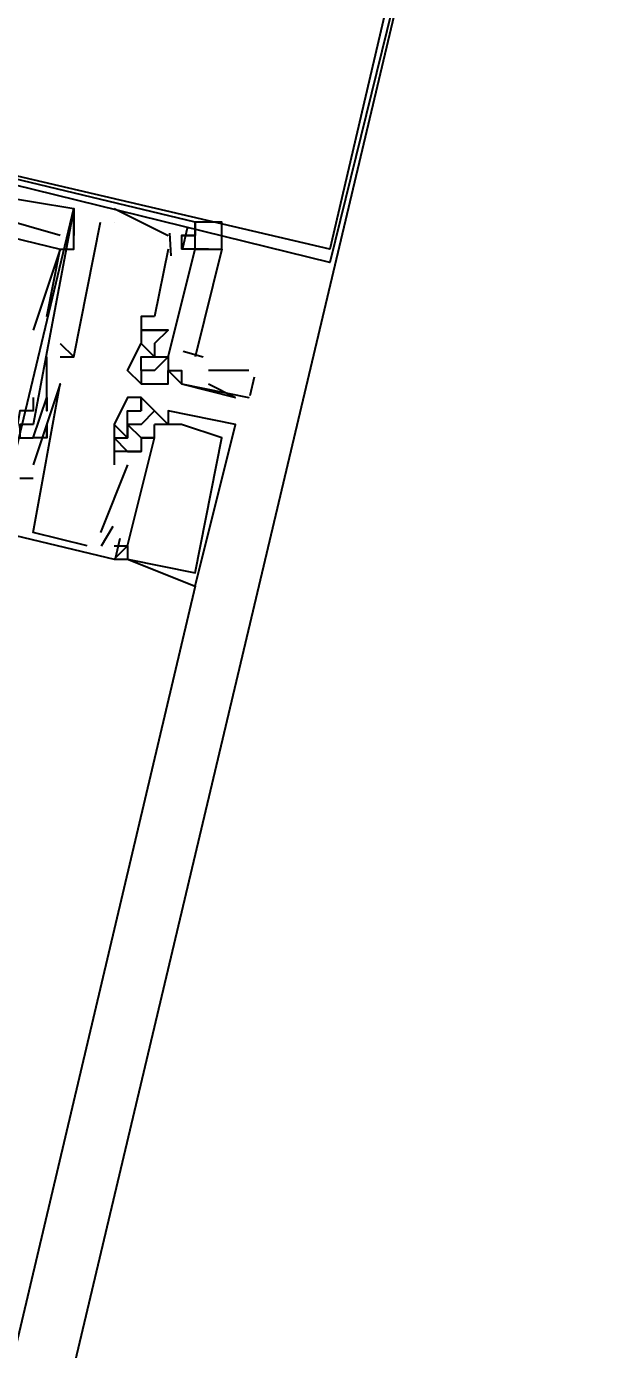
# Model space of a CAD drawing. Header units: feet. Extents: x -84 to 198, y -22 to 181.
# Drawn here: x 125.82 to 126.397, y 151.717 to 153.024 of the extents above; entities that cross this region are included whole.
import ezdxf
from ezdxf.enums import TextEntityAlignment as Align

# ---------------------------------------------------------------- set-up
doc = ezdxf.new("R2010")
doc.units = ezdxf.units.FT
doc.layers.add('A-LINEA', color=7, linetype='CONTINUOUS')
doc.layers.add('A-TEXTO-PDF', color=3, linetype='CONTINUOUS')

msp = doc.modelspace()

# ---------------------------------------------------------------- linework, layer by layer
at = {"layer": 'A-LINEA'}
for p, q in [((124.0933, 144.2178), (126.2933, 153.4978)), ((125.8667, 152.8444), (125.8667, 152.8178)), ((125.8667, 152.8444), (125.8667, 152.8444)), ((125.8667, 152.8444), (125.8667, 152.8444)), ((125.8667, 152.8444), (125.8667, 152.8178)), ((125.8667, 152.8444), (125.8667, 152.8444)), ((125.8667, 152.8444), (125.8667, 152.8444)), ((125.8667, 152.8444), (125.8667, 152.8178)), ((125.8667, 152.8444), (125.8667, 152.8444)), ((125.8667, 152.8444), (125.8667, 152.8444)), ((125.9067, 152.8444), (125.96, 152.8178)), ((125.9067, 152.8444), (125.9067, 152.8444)), ((125.9067, 152.8444), (125.96, 152.8178)), ((125.9067, 152.8444), (125.9067, 152.8444)), ((125.9067, 152.8444), (125.96, 152.8178)), ((125.9067, 152.8444), (125.9067, 152.8444)), ((125.8933, 152.8311), (125.8933, 152.8311)), ((125.8933, 152.8311), (125.8933, 152.8311)), ((125.8933, 152.8311), (125.8933, 152.8311)), ((125.9067, 152.8311), (125.9067, 152.8311)), ((125.9067, 152.8311), (125.9067, 152.8311)), ((125.9067, 152.8311), (125.9067, 152.8311)), ((125.979, 152.8251), (125.9743, 152.8051)), ((125.979, 152.8251), (125.9743, 152.8051)), ((125.979, 152.8251), (125.9743, 152.8051)), ((125.9867, 152.8311), (125.9867, 152.8311)), ((125.9867, 152.8311), (125.9867, 152.8311)), ((125.9867, 152.8311), (125.9867, 152.8311)), ((125.8533, 152.8178), (125.8533, 152.8178)), ((125.8533, 152.8178), (125.8533, 152.8178)), ((125.8533, 152.8178), (125.8533, 152.8178)), ((125.8667, 152.8178), (125.8667, 152.8178)), ((125.8667, 152.8178), (125.8667, 152.8178)), ((125.8667, 152.8178), (125.8667, 152.8178)), ((125.96, 152.8178), (125.96, 152.8178)), ((125.96, 152.8178), (125.96, 152.8178)), ((125.96, 152.8178), (125.96, 152.8178)), ((125.9613, 152.8202), (125.9629, 152.7976)), ((125.9613, 152.8202), (125.9629, 152.7976)), ((125.9613, 152.8202), (125.9629, 152.7976)), ((125.9733, 152.8178), (125.9733, 152.8178)), ((125.9733, 152.8178), (125.9733, 152.8178)), ((125.9733, 152.8178), (125.9733, 152.8178)), ((125.9867, 152.8178), (125.9867, 152.8178)), ((125.9867, 152.8178), (125.9867, 152.8178)), ((125.9867, 152.8178), (125.9867, 152.8178)), ((125.8533, 152.8044), (125.8533, 152.8044)), ((125.8533, 152.8044), (125.8533, 152.8044)), ((125.8533, 152.8044), (125.8533, 152.8044)), ((125.8533, 152.8044), (125.8533, 152.8044)), ((125.8533, 152.8044), (125.8533, 152.8044)), ((125.8533, 152.8044), (125.8533, 152.8044)), ((125.8667, 152.8044), (125.8667, 152.8044)), ((125.8667, 152.8044), (125.8667, 152.8044)), ((125.8667, 152.8044), (125.8667, 152.8044)), ((125.96, 152.8044), (125.9467, 152.7378)), ((125.96, 152.8044), (125.9467, 152.7378)), ((125.96, 152.8044), (125.9467, 152.7378)), ((125.96, 152.8044), (125.96, 152.8044)), ((125.96, 152.8044), (125.96, 152.8044)), ((125.96, 152.8044), (125.96, 152.8044)), ((125.9733, 152.8044), (125.9733, 152.8044)), ((125.9733, 152.8044), (125.9733, 152.8044)), ((125.9733, 152.8044), (125.9733, 152.8044)), ((125.9867, 152.8044), (125.9867, 152.8044)), ((125.9867, 152.8044), (125.9867, 152.8044)), ((125.9867, 152.8044), (125.9867, 152.8044)), ((125.84, 152.7378), (125.84, 152.7378)), ((125.84, 152.7378), (125.84, 152.7378)), ((125.84, 152.7378), (125.84, 152.7378)), ((125.9333, 152.7378), (125.9333, 152.7378)), ((125.9333, 152.7378), (125.9333, 152.7378)), ((125.9333, 152.7378), (125.9333, 152.7378)), ((125.9467, 152.7378), (125.9467, 152.7378)), ((125.9467, 152.7378), (125.9467, 152.7378)), ((125.9467, 152.7378), (125.9467, 152.7378)), ((125.8267, 152.7244), (125.8267, 152.7244)), ((125.8267, 152.7244), (125.8267, 152.7244)), ((125.8267, 152.7244), (125.8267, 152.7244)), ((125.84, 152.7244), (125.84, 152.7244)), ((125.84, 152.7244), (125.84, 152.7244)), ((125.84, 152.7244), (125.84, 152.7244)), ((125.9333, 152.7244), (125.9333, 152.7244)), ((125.9333, 152.7244), (125.9333, 152.7244)), ((125.9333, 152.7244), (125.9333, 152.7244)), ((125.9333, 152.7244), (125.9333, 152.7244)), ((125.9333, 152.7244), (125.9333, 152.7244)), ((125.9333, 152.7244), (125.9333, 152.7244)), ((125.9467, 152.7244), (125.9467, 152.7244)), ((125.9467, 152.7244), (125.9467, 152.7244)), ((125.9467, 152.7244), (125.9467, 152.7244)), ((125.9467, 152.7244), (125.9467, 152.7244)), ((125.9467, 152.7244), (125.9467, 152.7244)), ((125.9467, 152.7244), (125.9467, 152.7244)), ((125.9467, 152.7244), (125.9467, 152.7244)), ((125.9467, 152.7244), (125.9467, 152.7244)), ((125.9467, 152.7244), (125.9467, 152.7244)), ((125.96, 152.7244), (125.96, 152.7244)), ((125.96, 152.7244), (125.96, 152.7244)), ((125.96, 152.7244), (125.96, 152.7244)), ((125.96, 152.7244), (125.96, 152.7244)), ((125.96, 152.7244), (125.96, 152.7244)), ((125.96, 152.7244), (125.96, 152.7244)), ((125.8533, 152.7111), (125.8667, 152.6978)), ((125.8533, 152.7111), (125.8533, 152.7111)), ((125.8533, 152.7111), (125.8667, 152.6978)), ((125.8533, 152.7111), (125.8533, 152.7111)), ((125.8533, 152.7111), (125.8667, 152.6978)), ((125.8533, 152.7111), (125.8533, 152.7111)), ((125.9333, 152.7111), (125.9333, 152.7111)), ((125.9333, 152.7111), (125.9333, 152.7111)), ((125.9333, 152.7111), (125.9333, 152.7111)), ((125.9333, 152.7111), (125.9333, 152.7111)), ((125.9467, 152.7111), (125.9467, 152.7111)), ((125.9467, 152.7111), (125.9467, 152.7111)), ((125.9467, 152.7111), (125.9467, 152.7111)), ((125.84, 152.6978), (125.84, 152.6978)), ((125.84, 152.6978), (125.84, 152.6978)), ((125.84, 152.6978), (125.84, 152.6978)), ((125.8533, 152.6978), (125.8533, 152.6978)), ((125.8533, 152.6978), (125.8533, 152.6978)), ((125.8533, 152.6978), (125.8533, 152.6978)), ((125.8533, 152.6978), (125.8533, 152.6978)), ((125.8533, 152.6978), (125.8533, 152.6978)), ((125.8533, 152.6978), (125.8533, 152.6978)), ((125.8533, 152.6978), (125.8533, 152.6978)), ((125.8533, 152.6978), (125.8533, 152.6978)), ((125.8533, 152.6978), (125.8533, 152.6978)), ((125.8667, 152.6978), (125.8667, 152.6978)), ((125.8667, 152.6978), (125.8667, 152.6978)), ((125.8667, 152.6978), (125.8667, 152.6978)), ((125.8667, 152.6978), (125.8667, 152.6978)), ((125.8667, 152.6978), (125.8667, 152.6978)), ((125.8667, 152.6978), (125.8667, 152.6978)), ((125.9333, 152.6978), (125.9333, 152.6978)), ((125.9333, 152.6978), (125.9333, 152.6978)), ((125.9467, 152.6978), (125.9467, 152.6978)), ((125.9467, 152.6978), (125.9467, 152.6978)), ((125.9467, 152.6978), (125.9467, 152.6978)), ((125.9467, 152.6978), (125.9467, 152.6978)), ((125.9467, 152.6978), (125.9467, 152.6978)), ((125.96, 152.6978), (125.96, 152.6978)), ((125.96, 152.6978), (125.96, 152.6978)), ((125.96, 152.6978), (125.96, 152.6978)), ((125.96, 152.6978), (125.96, 152.6978)), ((125.96, 152.6978), (125.96, 152.6978)), ((125.96, 152.6978), (125.96, 152.6978)), ((125.9748, 152.7034), (125.9947, 152.6978)), ((125.9748, 152.7034), (125.9947, 152.6978)), ((125.9748, 152.7034), (125.9947, 152.6978)), ((125.92, 152.6844), (125.92, 152.6844)), ((125.9333, 152.6844), (125.9333, 152.6844)), ((125.9333, 152.6844), (125.9333, 152.6844)), ((125.9467, 152.6844), (125.9467, 152.6844)), ((125.96, 152.6844), (125.96, 152.6844)), ((125.96, 152.6844), (125.96, 152.6844)), ((125.9733, 152.6844), (125.9733, 152.6844)), ((125.9733, 152.6844), (125.9733, 152.6844)), ((126, 152.6844), (126, 152.6844)), ((126.04, 152.6844), (126, 152.6844)), ((125.8533, 152.6711), (125.8533, 152.6711)), ((125.8533, 152.6711), (125.8533, 152.6711)), ((125.8533, 152.6711), (125.8533, 152.6711)), ((125.9333, 152.6711), (125.9333, 152.6711)), ((125.9333, 152.6711), (125.9333, 152.6711)), ((125.96, 152.6711), (125.96, 152.6711)), ((125.9733, 152.6711), (125.9733, 152.6711)), ((125.9733, 152.6711), (125.9733, 152.6711)), ((126, 152.6711), (126.0267, 152.6578)), ((126.045, 152.6777), (126.0407, 152.6594)), ((125.8267, 152.6578), (125.8267, 152.6578)), ((125.8267, 152.6578), (125.8267, 152.6578)), ((125.8267, 152.6578), (125.8267, 152.6578)), ((125.84, 152.6578), (125.84, 152.6578)), ((125.84, 152.6578), (125.84, 152.6578)), ((125.84, 152.6578), (125.84, 152.6578)), ((125.84, 152.6578), (125.84, 152.6578)), ((125.84, 152.6578), (125.84, 152.6578)), ((125.84, 152.6578), (125.84, 152.6578)), ((125.92, 152.6578), (125.92, 152.6578)), ((125.92, 152.6578), (125.92, 152.6578)), ((125.92, 152.6578), (125.92, 152.6578)), ((125.9333, 152.6578), (125.9333, 152.6578)), ((125.9333, 152.6578), (125.9333, 152.6578)), ((125.9333, 152.6578), (125.9333, 152.6578)), ((125.9333, 152.6578), (125.9333, 152.6578)), ((125.9333, 152.6578), (125.9333, 152.6578)), ((125.9333, 152.6578), (125.9333, 152.6578)), ((126.0267, 152.6578), (126.0267, 152.6578)), ((126.04, 152.6578), (126.04, 152.6578)), ((125.8267, 152.6444), (125.8267, 152.6444)), ((125.8267, 152.6444), (125.8267, 152.6444)), ((125.8267, 152.6444), (125.8267, 152.6444)), ((125.84, 152.6444), (125.84, 152.6444)), ((125.84, 152.6444), (125.84, 152.6444)), ((125.84, 152.6444), (125.84, 152.6444)), ((125.92, 152.6444), (125.92, 152.6444)), ((125.92, 152.6444), (125.92, 152.6444)), ((125.92, 152.6444), (125.92, 152.6444)), ((125.9333, 152.6444), (125.9333, 152.6444)), ((125.9333, 152.6444), (125.9333, 152.6444)), ((125.9333, 152.6444), (125.9333, 152.6444)), ((125.9333, 152.6444), (125.9333, 152.6444)), ((125.9333, 152.6444), (125.9333, 152.6444)), ((125.9333, 152.6444), (125.9333, 152.6444)), ((125.9467, 152.6444), (125.9467, 152.6444)), ((125.9467, 152.6444), (125.9467, 152.6444)), ((125.9467, 152.6444), (125.9467, 152.6444)), ((125.9467, 152.6444), (125.9467, 152.6444)), ((125.9467, 152.6444), (125.9467, 152.6444)), ((125.9467, 152.6444), (125.9467, 152.6444)), ((125.96, 152.6444), (125.96, 152.6444)), ((125.96, 152.6444), (125.96, 152.6444)), ((125.96, 152.6444), (125.96, 152.6444)), ((125.8267, 152.6311), (125.8267, 152.6311)), ((125.8267, 152.6311), (125.8267, 152.6311)), ((125.8267, 152.6311), (125.8267, 152.6311)), ((125.84, 152.6311), (125.84, 152.6311)), ((125.84, 152.6311), (125.84, 152.6311)), ((125.84, 152.6311), (125.84, 152.6311)), ((125.9067, 152.6311), (125.9067, 152.6311)), ((125.9067, 152.6311), (125.9067, 152.6311)), ((125.9067, 152.6311), (125.9067, 152.6311)), ((125.9067, 152.6311), (125.9067, 152.6311)), ((125.9067, 152.6311), (125.9067, 152.6311)), ((125.9067, 152.6311), (125.9067, 152.6311)), ((125.92, 152.6311), (125.92, 152.6311)), ((125.92, 152.6311), (125.92, 152.6311)), ((125.92, 152.6311), (125.92, 152.6311)), ((125.92, 152.6311), (125.92, 152.6311)), ((125.92, 152.6311), (125.92, 152.6311)), ((125.92, 152.6311), (125.92, 152.6311)), ((125.92, 152.6311), (125.92, 152.6311)), ((125.92, 152.6311), (125.92, 152.6311)), ((125.92, 152.6311), (125.92, 152.6311)), ((125.9333, 152.6311), (125.9333, 152.6311)), ((125.9333, 152.6311), (125.9333, 152.6311)), ((125.9333, 152.6311), (125.9333, 152.6311)), ((125.9467, 152.6311), (125.9467, 152.6311)), ((125.9467, 152.6311), (125.9467, 152.6311)), ((125.9467, 152.6311), (125.9467, 152.6311)), ((125.96, 152.6311), (125.96, 152.6311)), ((125.96, 152.6311), (125.96, 152.6311)), ((125.96, 152.6311), (125.96, 152.6311)), ((125.96, 152.6311), (125.96, 152.6311)), ((125.96, 152.6311), (125.96, 152.6311)), ((125.96, 152.6311), (125.96, 152.6311)), ((125.9733, 152.6311), (125.9733, 152.6311)), ((125.9733, 152.6311), (125.9733, 152.6311)), ((125.9733, 152.6311), (125.9733, 152.6311)), ((126.0267, 152.6311), (126.0267, 152.6311)), ((126.0267, 152.6311), (126.0267, 152.6311)), ((126.0267, 152.6311), (126.0267, 152.6311)), ((125.8267, 152.6178), (125.8267, 152.6178)), ((125.8267, 152.6178), (125.8267, 152.6178)), ((125.8267, 152.6178), (125.8267, 152.6178)), ((125.8267, 152.6178), (125.8267, 152.6178)), ((125.8267, 152.6178), (125.8267, 152.6178)), ((125.8267, 152.6178), (125.8267, 152.6178)), ((125.84, 152.6178), (125.84, 152.6178)), ((125.84, 152.6178), (125.84, 152.6178)), ((125.84, 152.6178), (125.84, 152.6178)), ((125.84, 152.6178), (125.84, 152.6178)), ((125.84, 152.6178), (125.84, 152.6178)), ((125.84, 152.6178), (125.84, 152.6178)), ((125.9067, 152.6178), (125.9067, 152.6178)), ((125.9067, 152.6178), (125.9067, 152.6178)), ((125.9067, 152.6178), (125.9067, 152.6178)), ((125.92, 152.6178), (125.92, 152.6178)), ((125.92, 152.6178), (125.92, 152.6178)), ((125.92, 152.6178), (125.92, 152.6178)), ((125.92, 152.6178), (125.92, 152.6178)), ((125.92, 152.6178), (125.92, 152.6178)), ((125.92, 152.6178), (125.92, 152.6178)), ((125.9333, 152.6178), (125.9333, 152.6178)), ((125.9333, 152.6178), (125.9333, 152.6178)), ((125.9333, 152.6178), (125.9333, 152.6178)), ((125.9333, 152.6178), (125.9333, 152.6178)), ((125.9333, 152.6178), (125.9333, 152.6178)), ((125.9333, 152.6178), (125.9333, 152.6178)), ((125.9467, 152.6178), (125.9467, 152.6178)), ((125.9467, 152.6178), (125.9467, 152.6178)), ((125.9467, 152.6178), (125.9467, 152.6178)), ((125.9467, 152.6178), (125.9467, 152.6178)), ((125.9467, 152.6178), (125.9467, 152.6178)), ((125.9467, 152.6178), (125.9467, 152.6178)), ((126.0133, 152.6178), (126.0133, 152.6178)), ((126.0133, 152.6178), (126.0133, 152.6178)), ((126.0133, 152.6178), (126.0133, 152.6178)), ((125.9067, 152.6044), (125.9067, 152.6044)), ((125.9067, 152.6044), (125.9067, 152.6044)), ((125.9067, 152.6044), (125.9067, 152.6044)), ((125.92, 152.6044), (125.92, 152.6044)), ((125.92, 152.6044), (125.92, 152.6044)), ((125.92, 152.6044), (125.92, 152.6044)), ((125.92, 152.6044), (125.92, 152.6044)), ((125.92, 152.6044), (125.92, 152.6044)), ((125.92, 152.6044), (125.92, 152.6044)), ((125.92, 152.6044), (125.92, 152.6044)), ((125.92, 152.6044), (125.92, 152.6044)), ((125.92, 152.6044), (125.92, 152.6044)), ((125.9333, 152.6044), (125.9333, 152.6044)), ((125.9333, 152.6044), (125.9333, 152.6044)), ((125.9333, 152.6044), (125.9333, 152.6044)), ((125.9333, 152.6044), (125.9333, 152.6044)), ((125.9333, 152.6044), (125.9333, 152.6044)), ((125.9333, 152.6044), (125.9333, 152.6044)), ((125.8267, 152.5911), (125.8267, 152.5911)), ((125.8267, 152.5911), (125.8267, 152.5911)), ((125.8267, 152.5911), (125.8267, 152.5911)), ((125.92, 152.5911), (125.8933, 152.5244)), ((125.92, 152.5911), (125.8933, 152.5244)), ((125.92, 152.5911), (125.8933, 152.5244)), ((125.9067, 152.5911), (125.9067, 152.5911)), ((125.9067, 152.5911), (125.9067, 152.5911)), ((125.9067, 152.5911), (125.9067, 152.5911)), ((125.92, 152.5911), (125.92, 152.5911)), ((125.92, 152.5911), (125.92, 152.5911)), ((125.92, 152.5911), (125.92, 152.5911)), ((125.8267, 152.5778), (125.8133, 152.5778)), ((125.8267, 152.5778), (125.8133, 152.5778)), ((125.8267, 152.5778), (125.8133, 152.5778)), ((125.8267, 152.5778), (125.8267, 152.5778)), ((125.8267, 152.5778), (125.8267, 152.5778)), ((125.8267, 152.5778), (125.8267, 152.5778)), ((125.8267, 152.5244), (125.8267, 152.5244)), ((125.8267, 152.5244), (125.8267, 152.5244)), ((125.8267, 152.5244), (125.8267, 152.5244)), ((125.8933, 152.5244), (125.8933, 152.5244)), ((125.8933, 152.5244), (125.8933, 152.5244)), ((125.8933, 152.5244), (125.8933, 152.5244)), ((125.9055, 152.5302), (125.8939, 152.5107)), ((125.9055, 152.5302), (125.8939, 152.5107)), ((125.9055, 152.5302), (125.8939, 152.5107)), ((125.88, 152.5111), (125.88, 152.5111)), ((125.88, 152.5111), (125.88, 152.5111)), ((125.88, 152.5111), (125.88, 152.5111)), ((125.8933, 152.5111), (125.8933, 152.5111)), ((125.8933, 152.5111), (125.8933, 152.5111)), ((125.8933, 152.5111), (125.8933, 152.5111)), ((125.8933, 152.5111), (125.8933, 152.5111)), ((125.8933, 152.5111), (125.8933, 152.5111)), ((125.8933, 152.5111), (125.8933, 152.5111)), ((125.9067, 152.5111), (125.9067, 152.5111)), ((125.9067, 152.5111), (125.9067, 152.5111)), ((125.9067, 152.5111), (125.9067, 152.5111)), ((125.9067, 152.5111), (125.9067, 152.5111)), ((125.9067, 152.5111), (125.9067, 152.5111)), ((125.9067, 152.5111), (125.9067, 152.5111)), ((125.9123, 152.5184), (125.9076, 152.4984)), ((125.9123, 152.5184), (125.9076, 152.4984)), ((125.9123, 152.5184), (125.9076, 152.4984)), ((125.92, 152.5111), (125.92, 152.5111)), ((125.92, 152.5111), (125.92, 152.5111)), ((125.92, 152.5111), (125.92, 152.5111)), ((125.92, 152.5111), (125.92, 152.5111)), ((125.92, 152.5111), (125.92, 152.5111)), ((125.92, 152.5111), (125.92, 152.5111)), ((125.92, 152.5111), (125.92, 152.5111)), ((125.92, 152.5111), (125.92, 152.5111)), ((125.92, 152.5111), (125.92, 152.5111)), ((125.9067, 152.4978), (125.9067, 152.4978)), ((125.9067, 152.4978), (125.9067, 152.4978)), ((125.9067, 152.4978), (125.9067, 152.4978)), ((125.9067, 152.4978), (125.9067, 152.4978)), ((125.9067, 152.4978), (125.9067, 152.4978)), ((125.9067, 152.4978), (125.9067, 152.4978)), ((125.9067, 152.4978), (125.9067, 152.4978)), ((125.9067, 152.4978), (125.9067, 152.4978)), ((125.9067, 152.4978), (125.9067, 152.4978)), ((125.9067, 152.4978), (125.9067, 152.4978)), ((125.9067, 152.4978), (125.9067, 152.4978)), ((125.9067, 152.4978), (125.9067, 152.4978)), ((125.92, 152.4978), (125.92, 152.4978)), ((125.92, 152.4978), (125.92, 152.4978)), ((125.92, 152.4978), (125.92, 152.4978)), ((125.92, 152.4978), (125.92, 152.4978)), ((125.92, 152.4978), (125.92, 152.4978)), ((125.92, 152.4978), (125.92, 152.4978)), ((125.92, 152.4978), (125.92, 152.4978)), ((125.92, 152.4978), (125.92, 152.4978)), ((125.92, 152.4978), (125.92, 152.4978)), ((125.9867, 152.4844), (125.9867, 152.4844)), ((125.9867, 152.4844), (125.9867, 152.4844)), ((125.9867, 152.4844), (125.9867, 152.4844)), ((125.9867, 152.4711), (124.12, 144.5644)), ((125.9867, 152.4711), (125.9867, 152.4711)), ((125.9867, 152.4711), (125.9867, 152.4711)), ((125.9867, 152.4711), (125.9867, 152.4711))]:
    msp.add_line(p, q, dxfattribs=at)
for points in [[(125.5067, 153.8044), (126.32, 153.6044), (126.12, 152.7911), (125.3067, 152.9911), (125.5067, 153.8044)], [(125.5067, 153.7911), (126.3067, 153.6044), (126.12, 152.8044), (125.32, 152.9911), (125.5067, 153.7911)], [(125.9733, 152.8178), (125.9867, 152.8178), (125.9867, 152.8311), (125.32, 152.9911)], [(125.9733, 152.8178), (125.9867, 152.8178), (125.9867, 152.8311), (125.32, 152.9911)], [(125.9733, 152.8178), (125.9867, 152.8178), (125.9867, 152.8311), (125.32, 152.9911)], [(125.8533, 152.8178), (125.76, 152.8444), (125.7733, 152.8444), (125.7733, 152.8578), (125.76, 152.8578), (125.76, 152.8444), (125.36, 152.9378), (125.36, 152.9511), (125.3333, 152.9644), (125.3333, 152.9511), (125.3467, 152.9511), (125.3333, 152.8578), (125.32, 152.8578), (125.3333, 152.8444), (125.36, 152.9244), (125.8533, 152.8044), (125.8267, 152.7244)], [(125.8533, 152.8178), (125.76, 152.8444), (125.7733, 152.8444), (125.7733, 152.8578), (125.76, 152.8578), (125.76, 152.8444), (125.36, 152.9378), (125.36, 152.9511), (125.3333, 152.9644), (125.3333, 152.9511), (125.3467, 152.9511), (125.3333, 152.8578), (125.32, 152.8578), (125.3333, 152.8444), (125.36, 152.9244), (125.8533, 152.8044), (125.8267, 152.7244)], [(125.8533, 152.8178), (125.76, 152.8444), (125.7733, 152.8444), (125.7733, 152.8578), (125.76, 152.8578), (125.76, 152.8444), (125.36, 152.9378), (125.36, 152.9511), (125.3333, 152.9644), (125.3333, 152.9511), (125.3467, 152.9511), (125.3333, 152.8578), (125.32, 152.8578), (125.3333, 152.8444), (125.36, 152.9244), (125.8533, 152.8044), (125.8267, 152.7244)], [(125.7867, 152.8444), (125.7867, 152.8578), (125.8667, 152.8444), (125.8267, 152.6311), (125.8133, 152.6311), (125.8133, 152.6178), (125.8267, 152.6178)], [(125.7867, 152.8444), (125.7867, 152.8578), (125.8667, 152.8444), (125.8267, 152.6311), (125.8133, 152.6311), (125.8133, 152.6178), (125.8267, 152.6178)], [(125.7867, 152.8444), (125.7867, 152.8578), (125.8667, 152.8444), (125.8267, 152.6311), (125.8133, 152.6311), (125.8133, 152.6178), (125.8267, 152.6178)], [(125.8267, 152.6578), (125.8267, 152.6444), (125.8133, 152.6444), (125.8, 152.5644), (125.8, 152.5378), (125.8, 152.5644), (125.8667, 152.8444)], [(125.8267, 152.6578), (125.8267, 152.6444), (125.8133, 152.6444), (125.8, 152.5644), (125.8, 152.5378), (125.8, 152.5644), (125.8667, 152.8444)], [(125.8267, 152.6578), (125.8267, 152.6444), (125.8133, 152.6444), (125.8, 152.5644), (125.8, 152.5378), (125.8, 152.5644), (125.8667, 152.8444)], [(125.84, 152.7378), (125.8533, 152.8044), (125.8667, 152.8044), (125.8667, 152.8444)], [(125.84, 152.7378), (125.8533, 152.8044), (125.8667, 152.8044), (125.8667, 152.8444)], [(125.84, 152.7378), (125.8533, 152.8044), (125.8667, 152.8044), (125.8667, 152.8444)], [(125.8533, 152.6978), (125.8667, 152.6978), (125.8933, 152.8311)], [(125.8533, 152.6978), (125.8667, 152.6978), (125.8933, 152.8311)], [(125.8533, 152.6978), (125.8667, 152.6978), (125.8933, 152.8311)], [(125.9867, 152.8311), (125.9867, 152.8178), (125.9733, 152.8178), (125.9733, 152.8044)], [(126.0133, 152.8044), (126.0133, 152.8311), (125.9867, 152.8311)], [(126, 152.8044), (125.9867, 152.8044), (125.9867, 152.8178)], [(125.2933, 152.7911), (125.2933, 152.8044), (125.2667, 152.8044), (125.24, 152.6578), (125.9067, 152.4978), (125.92, 152.4978)], [(125.2933, 152.7911), (125.2933, 152.8044), (125.2667, 152.8044), (125.24, 152.6578), (125.9067, 152.4978), (125.92, 152.4978)], [(125.2933, 152.7911), (125.2933, 152.8044), (125.2667, 152.8044), (125.24, 152.6578), (125.9067, 152.4978), (125.92, 152.4978)], [(125.96, 152.6978), (125.9867, 152.8044), (126.0133, 152.8044), (125.9867, 152.6978)], [(125.96, 152.6978), (125.9867, 152.8044), (125.9733, 152.8044)], [(125.96, 152.6978), (125.9867, 152.8044), (126.0133, 152.8044), (125.9867, 152.6978)], [(125.96, 152.6978), (125.9867, 152.8044), (125.9733, 152.8044)], [(125.96, 152.6978), (125.9867, 152.8044), (126.0133, 152.8044), (125.9867, 152.6978)], [(125.96, 152.6978), (125.9867, 152.8044), (125.9733, 152.8044)], [(125.9467, 152.7378), (125.9333, 152.7378), (125.9333, 152.7111)], [(125.9467, 152.7378), (125.9333, 152.7378), (125.9333, 152.7111)], [(125.9467, 152.7378), (125.9333, 152.7378), (125.9333, 152.7111)], [(125.84, 152.7244), (125.84, 152.7244), (125.84, 152.7244)], [(125.84, 152.7244), (125.84, 152.7244), (125.84, 152.7244)], [(125.84, 152.7244), (125.84, 152.7244), (125.84, 152.7244)], [(125.9333, 152.7244), (125.9467, 152.7244), (125.9333, 152.7244)], [(125.9333, 152.7244), (125.9467, 152.7244), (125.9333, 152.7244)], [(125.9333, 152.7244), (125.9467, 152.7244), (125.9333, 152.7244)], [(125.9467, 152.7244), (125.9467, 152.7244), (125.96, 152.7244), (125.9467, 152.7244), (125.96, 152.7244), (125.9467, 152.7111), (125.9467, 152.6978)], [(125.9467, 152.7244), (125.9467, 152.7244), (125.96, 152.7244), (125.9467, 152.7244), (125.96, 152.7244), (125.9467, 152.7111), (125.9467, 152.6978)], [(125.9467, 152.7244), (125.9467, 152.7244), (125.96, 152.7244), (125.9467, 152.7244), (125.96, 152.7244), (125.9467, 152.7111), (125.9467, 152.6978)], [(125.9333, 152.6711), (125.92, 152.6844), (125.9333, 152.7111), (125.9333, 152.7111), (125.9333, 152.7111), (125.9333, 152.7111), (125.9467, 152.6978), (125.9467, 152.6978), (125.9467, 152.6978)], [(125.84, 152.6178), (125.84, 152.6311), (125.84, 152.6178), (125.8267, 152.6178), (125.84, 152.6578), (125.84, 152.6444), (125.84, 152.6578), (125.84, 152.6978)], [(125.84, 152.6178), (125.84, 152.6311), (125.84, 152.6178), (125.8267, 152.6178), (125.84, 152.6578), (125.84, 152.6444), (125.84, 152.6578), (125.84, 152.6978)], [(125.84, 152.6178), (125.84, 152.6311), (125.84, 152.6178), (125.8267, 152.6178), (125.84, 152.6578), (125.84, 152.6444), (125.84, 152.6578), (125.84, 152.6978)], [(125.96, 152.6978), (125.9467, 152.6844), (125.9333, 152.6844), (125.9333, 152.6978), (125.9467, 152.6978)], [(125.9467, 152.6978), (125.96, 152.6978), (125.96, 152.6844), (125.96, 152.6844), (125.9733, 152.6844)], [(125.9333, 152.6844), (125.9333, 152.6711), (125.96, 152.6711), (125.96, 152.6844), (125.9733, 152.6711), (126.0267, 152.6578)], [(125.9733, 152.6844), (125.9733, 152.6844), (125.9733, 152.6711), (125.9733, 152.6711), (126.04, 152.6578), (126.04, 152.6578), (126.04, 152.6578)], [(125.88, 152.5111), (125.8267, 152.5244), (125.8533, 152.6711), (125.8267, 152.5911)], [(125.88, 152.5111), (125.8267, 152.5244), (125.8533, 152.6711), (125.8267, 152.5911)], [(125.88, 152.5111), (125.8267, 152.5244), (125.8533, 152.6711), (125.8267, 152.5911)], [(125.9333, 152.6578), (125.92, 152.6578), (125.9067, 152.6311), (125.9067, 152.6311)], [(125.9333, 152.6578), (125.92, 152.6578), (125.9067, 152.6311), (125.9067, 152.6311)], [(125.9333, 152.6578), (125.92, 152.6578), (125.9067, 152.6311), (125.9067, 152.6311)], [(125.92, 152.4978), (125.9867, 152.4711), (125.9867, 152.4711), (126.0267, 152.6311), (125.96, 152.6444), (125.96, 152.6311), (125.9467, 152.6444), (125.9333, 152.6578)], [(125.92, 152.4978), (125.9867, 152.4711), (125.9867, 152.4711), (126.0267, 152.6311), (125.96, 152.6444), (125.96, 152.6311), (125.9467, 152.6444), (125.9333, 152.6578)], [(125.92, 152.4978), (125.9867, 152.4711), (125.9867, 152.4711), (126.0267, 152.6311), (125.96, 152.6444), (125.96, 152.6311), (125.9467, 152.6444), (125.9333, 152.6578)], [(125.9333, 152.6444), (125.9333, 152.6578), (125.9333, 152.6444)], [(125.9333, 152.6444), (125.9333, 152.6578), (125.9333, 152.6444)], [(125.9333, 152.6444), (125.9333, 152.6578), (125.9333, 152.6444)], [(125.9467, 152.6444), (125.9333, 152.6311), (125.92, 152.6311), (125.92, 152.6444), (125.9333, 152.6444)], [(125.9467, 152.6444), (125.9333, 152.6311), (125.92, 152.6311), (125.92, 152.6444), (125.9333, 152.6444)], [(125.9467, 152.6444), (125.9333, 152.6311), (125.92, 152.6311), (125.92, 152.6444), (125.9333, 152.6444)], [(125.92, 152.6044), (125.9067, 152.6178), (125.92, 152.6178), (125.9067, 152.6311), (125.9067, 152.5911)], [(125.9067, 152.4978), (125.92, 152.5111), (125.92, 152.4978), (125.9867, 152.4844), (125.9867, 152.4844), (126.0133, 152.6178), (126.0133, 152.6178), (125.9733, 152.6311), (125.9733, 152.6311), (125.96, 152.6311), (125.96, 152.6311), (125.9467, 152.6311), (125.9467, 152.6311)], [(125.92, 152.6044), (125.9067, 152.6178), (125.92, 152.6178), (125.9067, 152.6311), (125.9067, 152.5911)], [(125.9067, 152.4978), (125.92, 152.5111), (125.92, 152.4978), (125.9867, 152.4844), (125.9867, 152.4844), (126.0133, 152.6178), (126.0133, 152.6178), (125.9733, 152.6311), (125.9733, 152.6311), (125.96, 152.6311), (125.96, 152.6311), (125.9467, 152.6311), (125.9467, 152.6311)], [(125.92, 152.6044), (125.9067, 152.6178), (125.92, 152.6178), (125.9067, 152.6311), (125.9067, 152.5911)], [(125.9067, 152.4978), (125.92, 152.5111), (125.92, 152.4978), (125.9867, 152.4844), (125.9867, 152.4844), (126.0133, 152.6178), (126.0133, 152.6178), (125.9733, 152.6311), (125.9733, 152.6311), (125.96, 152.6311), (125.96, 152.6311), (125.9467, 152.6311), (125.9467, 152.6311)], [(125.92, 152.6178), (125.92, 152.6311), (125.92, 152.6311), (125.92, 152.6178)], [(125.92, 152.6311), (125.9333, 152.6178), (125.9333, 152.6178), (125.9467, 152.6178), (125.9467, 152.6311)], [(125.92, 152.6178), (125.92, 152.6311), (125.92, 152.6311), (125.92, 152.6178)], [(125.92, 152.6311), (125.9333, 152.6178), (125.9333, 152.6178), (125.9467, 152.6178), (125.9467, 152.6311)], [(125.92, 152.6178), (125.92, 152.6311), (125.92, 152.6311), (125.92, 152.6178)], [(125.92, 152.6311), (125.9333, 152.6178), (125.9333, 152.6178), (125.9467, 152.6178), (125.9467, 152.6311)], [(125.9067, 152.5111), (125.92, 152.5111), (125.9467, 152.6178), (125.9333, 152.6178), (125.9333, 152.6044), (125.92, 152.6044), (125.9333, 152.6044), (125.92, 152.6044), (125.9067, 152.6044)], [(125.9067, 152.5111), (125.92, 152.5111), (125.9467, 152.6178), (125.9333, 152.6178), (125.9333, 152.6044), (125.92, 152.6044), (125.9333, 152.6044), (125.92, 152.6044), (125.9067, 152.6044)], [(125.9067, 152.5111), (125.92, 152.5111), (125.9467, 152.6178), (125.9333, 152.6178), (125.9333, 152.6044), (125.92, 152.6044), (125.9333, 152.6044), (125.92, 152.6044), (125.9067, 152.6044)]]:
    msp.add_lwpolyline(points, dxfattribs=at)

# ---------------------------------------------------------------- texts
at = {"layer": 'A-TEXTO-PDF'}
msp.add_text('ENCROACHMENT', height=4.186, dxfattribs=at).set_placement((144.8906, 151.2455), align=Align.CENTER)

doc.saveas('drawing.dxf')
